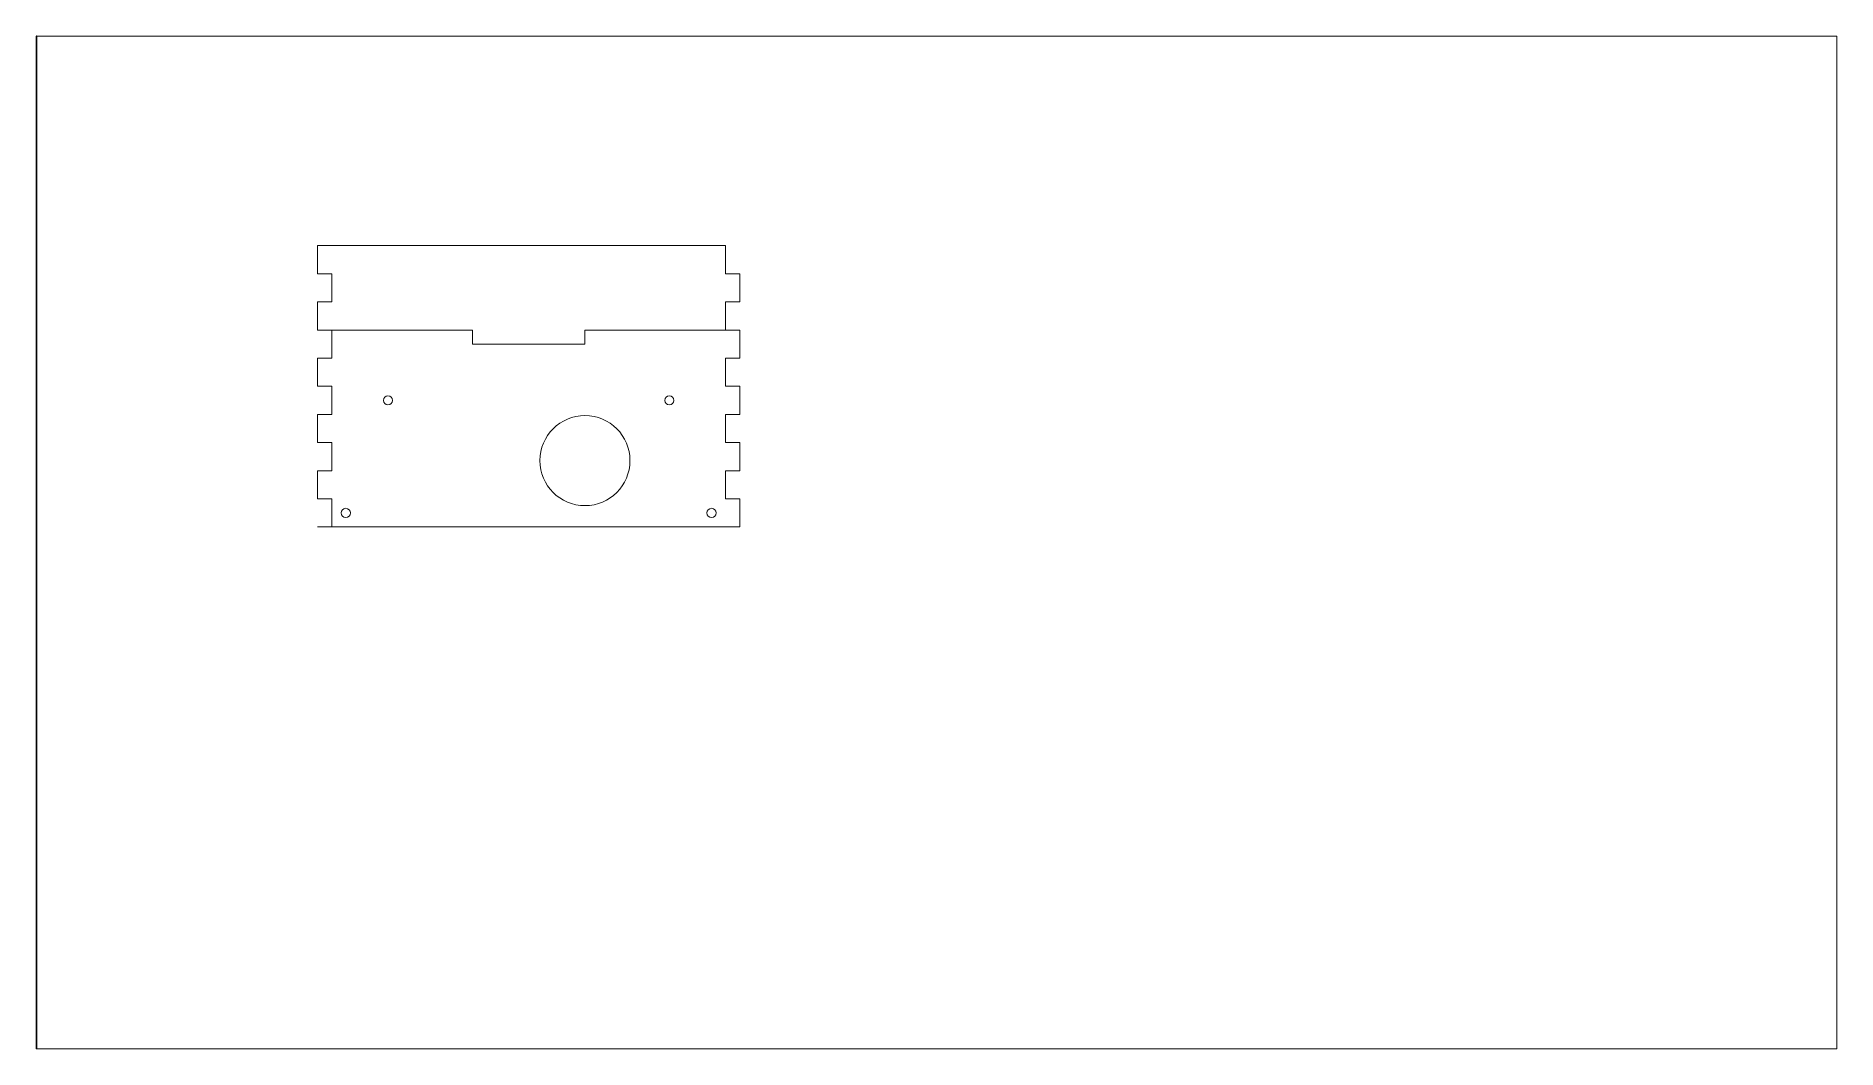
# Paper-space layout 'LAZER_LAYOUT_in' of a CAD drawing. Header units: inches. Extents: x 0 to 32, y 0 to 18.
# The model-space entities are those that its viewports show. They can reach past a viewport. Long polylines and large blocks are cut down to what shows.
import ezdxf

# ---------------------------------------------------------------- set-up
doc = ezdxf.new("R2010")
doc.units = ezdxf.units.IN
doc.header["$LTSCALE"] = 0.2
doc.header["$MEASUREMENT"] = 0
doc.layers.get('Defpoints').update_dxf_attribs({"color": 210})
doc.layers.add('PartsToCut', color=1, linetype='Continuous', lineweight=0)
doc.layers.add('raster', color=3, linetype='Continuous')
doc.layers.add('WILL NOT CUT', color=150, linetype='Continuous', lineweight=0, plot=False)
doc.styles.get("Standard").update_dxf_attribs({"font": 'GOTHIC.TTF', "height": 0.2})
doc.dimstyles.get("Standard").update_dxf_attribs({"dimtxt": 0.18, "dimasz": 0.18, "dimexe": 0.18, "dimexo": 0.0625, "dimgap": 0.09, "dimtad": 0, "dimtih": 1, "dimtoh": 1, "dimdec": 4, "dimzin": 0, "dimdsep": 46, "dimtxsty": 'Standard', "dimcen": 0.09, "dimadec": 0, "dimazin": 0, "dimtfac": 1, "dimtdec": 4, "dimtofl": 0, "dimtmove": 0, "dimatfit": 3, "dimfxl": 1, "dimtolj": 1, "dimtzin": 0, "dimarcsym": 0})

# ---------------------------------------------------------------- blocks, each defined once
blk = doc.blocks.new('*D7')
at = {"layer": 'Defpoints', "color": 0, "transparency": 16777216}
for p in [(115.584, -2.428), (83.584, -3.36), (115.584, -3.36)]:
    blk.add_point(p, dxfattribs=at)
at = {"layer": 'WILL NOT CUT', "color": 0, "lineweight": -2, "transparency": 16777216}
for p, q in [((83.584, -3.298), (83.584, -2.248)), ((83.764, -2.428), (99.002, -2.428)), ((115.404, -2.428), (100.166, -2.428)), ((115.584, -3.298), (115.584, -2.248))]:
    blk.add_line(p, q, dxfattribs=at)
at = {"layer": 'WILL NOT CUT', "color": 0, "transparency": 16777216}
for points in [[(83.764, -2.398), (83.764, -2.458), (83.584, -2.428)], [(115.404, -2.398), (115.404, -2.458), (115.584, -2.428)]]:
    blk.add_solid(points, dxfattribs=at)
at = {"layer": 'WILL NOT CUT', "color": 0, "transparency": 16777216, "insert": (99.584, -2.428), "char_height": 0.2, "attachment_point": 5}
blk.add_mtext('\\A1;32.0000', dxfattribs=at)
blk = doc.blocks.new('*D8')
at = {"layer": 'Defpoints', "color": 0, "transparency": 16777216}
for p in [(82.719, -3.298), (83.584, -3.298), (83.584, -21.36)]:
    blk.add_point(p, dxfattribs=at)
at = {"layer": 'WILL NOT CUT', "color": 0, "lineweight": -2, "transparency": 16777216}
for p, q in [((83.521, -3.298), (82.539, -3.298)), ((82.719, -3.478), (82.719, -12.134)), ((82.719, -21.18), (82.719, -12.524)), ((83.521, -21.36), (82.539, -21.36))]:
    blk.add_line(p, q, dxfattribs=at)
at = {"layer": 'WILL NOT CUT', "color": 0, "transparency": 16777216}
for points in [[(82.689, -3.478), (82.749, -3.478), (82.719, -3.298)], [(82.689, -21.18), (82.749, -21.18), (82.719, -21.36)]]:
    blk.add_solid(points, dxfattribs=at)
at = {"layer": 'WILL NOT CUT', "color": 0, "transparency": 16777216, "insert": (82.719, -12.329), "char_height": 0.2, "attachment_point": 5}
blk.add_mtext('\\A1;18.0625', dxfattribs=at)

msp = doc.modelspace()

# ---------------------------------------------------------------- linework, layer by layer
at = {"layer": 'PartsToCut'}
for p, q in [((88.82534, -8.58282), (91.32534, -8.58282)), ((91.32534, -8.58282), (91.32534, -8.83282)), ((93.32534, -8.83282), (93.32534, -8.58282)), ((93.32534, -8.58282), (95.82534, -8.58282)), ((91.32534, -8.83282), (93.32534, -8.83282))]:
    msp.add_line(p, q, dxfattribs=at)
at = {"layer": 'raster', "color": 7, "linetype": 'Continuous', "lineweight": 15}
for p, q in [((95.82534, -7.08282), (88.57534, -7.08282)), ((88.57534, -7.08282), (88.57534, -7.58282)), ((95.82534, -7.58282), (95.82534, -7.08282)), ((88.57534, -7.58282), (88.82534, -7.58282)), ((88.82534, -7.58282), (88.82534, -8.08282)), ((96.07534, -7.58282), (95.82534, -7.58282)), ((96.07534, -8.08282), (96.07534, -7.58282)), ((88.82534, -8.08282), (88.57534, -8.08282)), ((88.57534, -8.08282), (88.57534, -8.58282)), ((95.82534, -8.58282), (95.82534, -8.08282)), ((95.82534, -8.08282), (96.07534, -8.08282)), ((88.57534, -8.58282), (88.82534, -8.58282)), ((88.82534, -8.58282), (88.82534, -9.08282)), ((96.07534, -8.58282), (95.82534, -8.58282)), ((96.07534, -9.08282), (96.07534, -8.58282)), ((88.82534, -9.08282), (88.57534, -9.08282)), ((88.57534, -9.08282), (88.57534, -9.58282)), ((95.82534, -9.58282), (95.82534, -9.08282)), ((95.82534, -9.08282), (96.07534, -9.08282)), ((88.57534, -9.58282), (88.82534, -9.58282)), ((88.82534, -9.58282), (88.82534, -10.08282)), ((96.07534, -9.58282), (95.82534, -9.58282)), ((96.07534, -10.08282), (96.07534, -9.58282)), ((88.82534, -10.08282), (88.57534, -10.08282)), ((88.57534, -10.08282), (88.57534, -10.58282)), ((95.82534, -10.58282), (95.82534, -10.08282)), ((95.82534, -10.08282), (96.07534, -10.08282)), ((88.57534, -10.58282), (88.82534, -10.58282)), ((88.82534, -10.58282), (88.82534, -11.08282)), ((96.07534, -10.58282), (95.82534, -10.58282)), ((96.07534, -11.08282), (96.07534, -10.58282)), ((88.82534, -11.08282), (88.57534, -11.08282)), ((88.57534, -11.08282), (88.57534, -11.58282)), ((95.82534, -11.58282), (95.82534, -11.08282)), ((95.82534, -11.08282), (96.07534, -11.08282)), ((88.57534, -11.58282), (88.82534, -11.58282)), ((88.82534, -11.58282), (88.82534, -12.08282)), ((96.07534, -11.58282), (95.82534, -11.58282)), ((96.07534, -12.08282), (96.07534, -11.58282)), ((88.57534, -12.08282), (96.07534, -12.08282))]:
    msp.add_line(p, q, dxfattribs=at)
for centre, radius in [((89.82534, -9.83282), 0.082), ((94.82534, -9.83282), 0.082), ((93.32534, -10.90282), 0.8), ((89.07534, -11.83282), 0.082), ((95.57534, -11.83282), 0.082)]:
    msp.add_circle(centre, radius, dxfattribs=at)
at = {"layer": 'WILL NOT CUT'}
msp.add_lwpolyline([(83.58393, -21.36037), (115.58393, -21.36037), (115.58393, -3.36037), (83.58393, -3.36037)], close=True, dxfattribs=at)

# ---------------------------------------------------------------- dimensions: what is measured, and where the dimension line sits
dim = msp.add_linear_dim(base=(115.58393, -2.42799), p1=(83.58393, -3.36037), p2=(115.58393, -3.36037), dimstyle='Standard', dxfattribs=at)
dim.commit()
dim.dimension.update_dxf_attribs({"geometry": '*D7', "text_midpoint": (99.58393, -2.42799)})
dim = msp.add_linear_dim(base=(82.71918, -3.29787), p1=(83.58393, -21.36037), p2=(83.58393, -3.29787), angle=90, dimstyle='Standard', dxfattribs=at)
dim.commit()
dim.dimension.update_dxf_attribs({"geometry": '*D8', "text_midpoint": (82.71918, -12.32912)})

# ---------------------------------------------------------------- leaders
at = {"layer": 'WILL NOT CUT', "annotation_type": 0, "has_hookline": 1, "hookline_direction": 1, "text_width": 4.28171}
msp.add_leader([(83.58393, -3.36037), (82.80903, -2.56962), (81.6627, -2.56962)], dimstyle='Standard', dxfattribs=at)

psp = doc.layouts.new('LAZER_LAYOUT_in')

# ---------------------------------------------------------------- viewports
at = {"layer": 'WILL NOT CUT'}
psp.add_viewport(center=(16, 9), size=(32, 18), view_center_point=(99.57174, -12.35825), view_height=18, dxfattribs=at)

doc.saveas('drawing.dxf')
